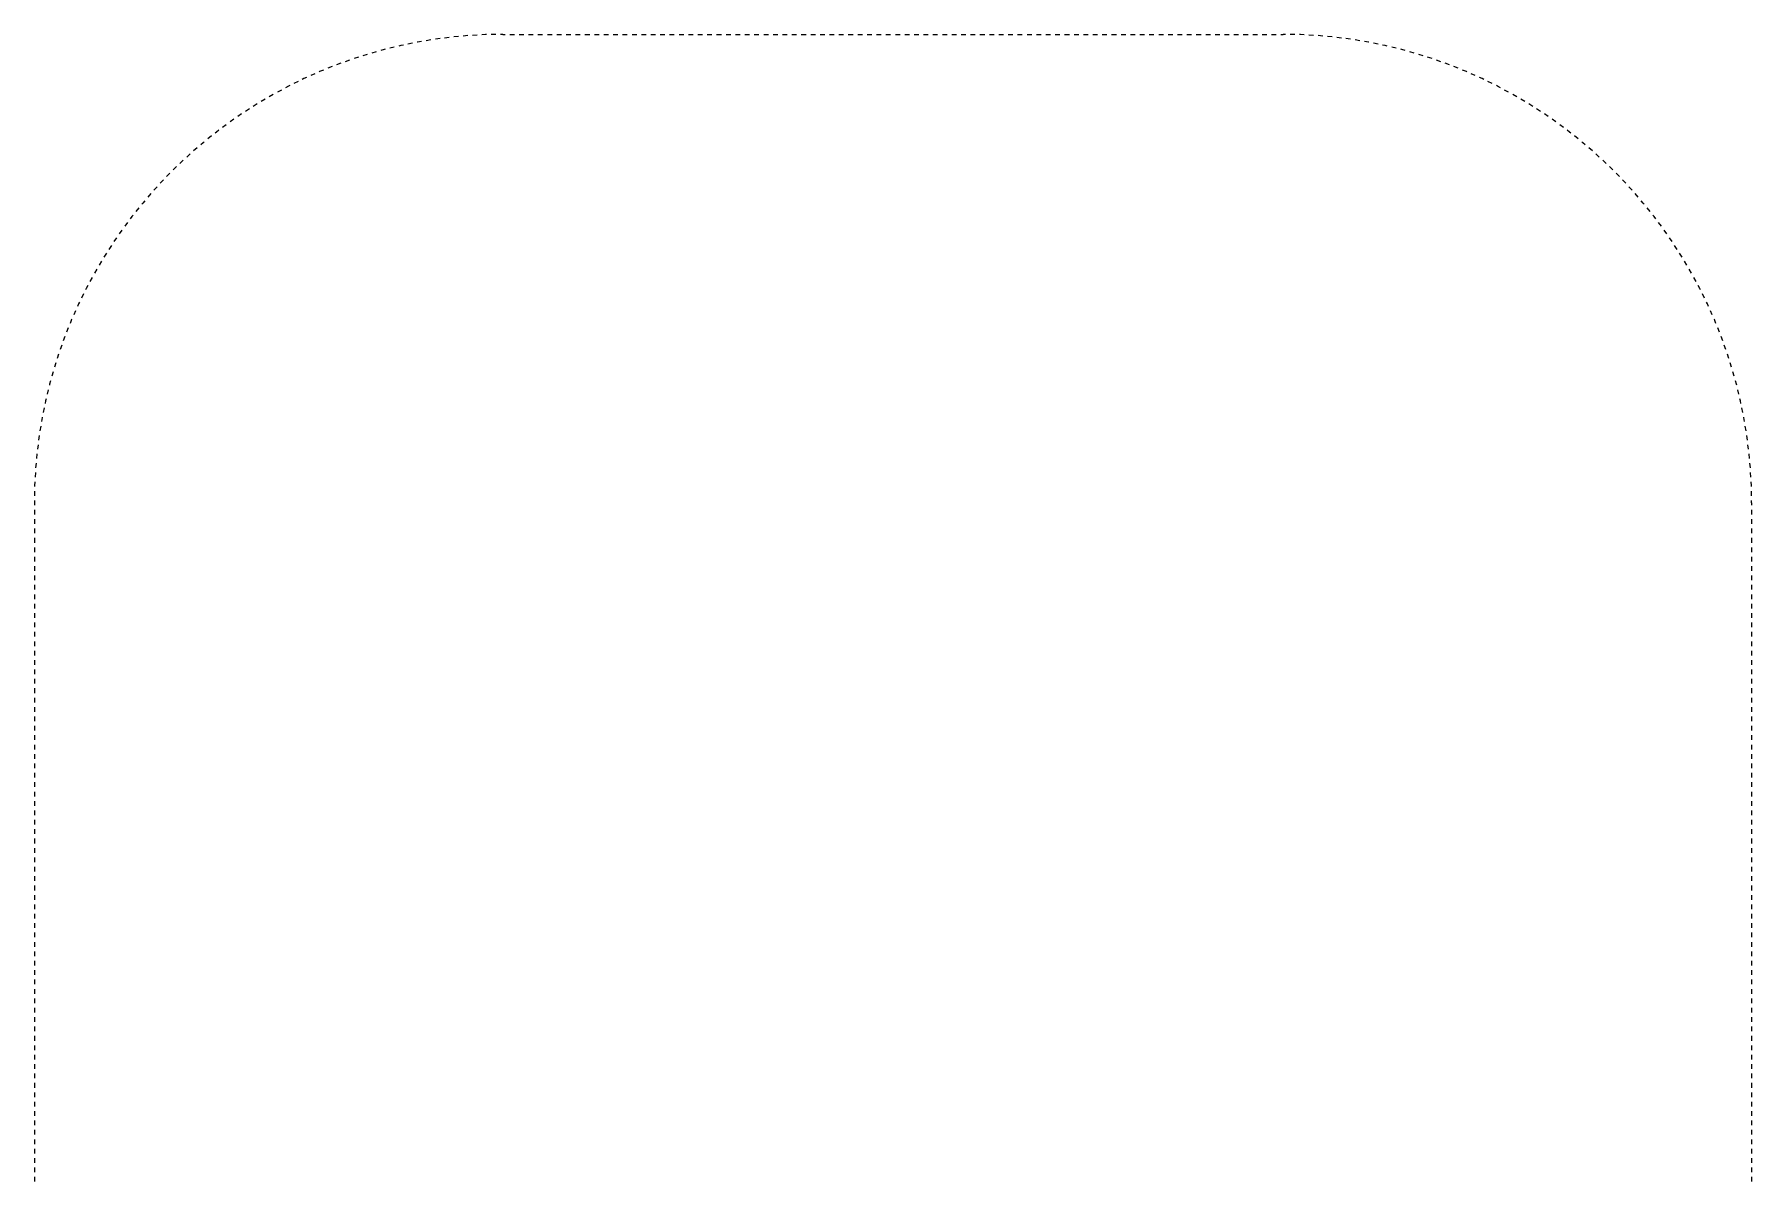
# Model space of a CAD drawing. Header units: millimetres. Extents: x -53019 to 0, y -25898 to 25919.
# Drawn here: x -28613 to -28054, y -1861 to -1488 of the extents above; entities that cross this region are included whole.
import ezdxf

# ---------------------------------------------------------------- set-up
doc = ezdxf.new("R2010")
doc.units = ezdxf.units.MM
doc.layers.add('ceco.net 193', color=7, linetype='Continuous', lineweight=5)

msp = doc.modelspace()

# ---------------------------------------------------------------- linework, layer by layer
at = {"layer": 'ceco.net 193', "linetype": 'Continuous'}
for p, q in [((-28495.879, -1491.9833), (-28497.34712, -1492.3389)), ((-28489.95572, -1490.69552), (-28491.43908, -1490.99778)), ((-28483.98926, -1489.64142), (-28485.48532, -1489.8878)), ((-28480.98952, -1489.21216), (-28482.49066, -1489.4052)), ((-28477.98216, -1488.821), (-28479.48838, -1489.01404)), ((-28474.96718, -1488.52382), (-28476.4734, -1488.66098)), ((-28471.95474, -1488.24442), (-28473.46096, -1488.38158)), ((-28468.92706, -1488.0717), (-28470.4409, -1488.15298)), ((-28462.86916, -1487.86088), (-28464.38808, -1487.88628)), ((-28460.5984, -1487.8177), (-28461.35532, -1487.8304)), ((-28460.5984, -1487.8177), (-28459.83132, -1487.8177)), ((-28458.30478, -1487.8177), (-28456.77316, -1487.8177)), ((-28455.24154, -1487.8177), (-28453.70992, -1487.8177)), ((-28452.18338, -1487.8177), (-28450.65176, -1487.8177)), ((-28449.12014, -1487.8177), (-28447.59614, -1487.8177)), ((-28446.06452, -1487.8177), (-28444.5329, -1487.8177)), ((-28443.00128, -1487.8177), (-28441.47474, -1487.8177)), ((-28439.94312, -1487.8177), (-28438.4115, -1487.8177)), ((-28436.87988, -1487.8177), (-28435.35334, -1487.8177)), ((-28433.82172, -1487.8177), (-28432.2901, -1487.8177)), ((-28430.75848, -1487.8177), (-28429.23448, -1487.8177)), ((-28427.70286, -1487.8177), (-28426.17124, -1487.8177)), ((-28424.63962, -1487.8177), (-28423.11308, -1487.8177)), ((-28421.58146, -1487.8177), (-28420.04984, -1487.8177)), ((-28418.51822, -1487.8177), (-28416.99168, -1487.8177)), ((-28415.46006, -1487.8177), (-28413.92844, -1487.8177)), ((-28412.39682, -1487.8177), (-28410.87282, -1487.8177)), ((-28409.3412, -1487.8177), (-28407.80958, -1487.8177)), ((-28406.27796, -1487.8177), (-28404.75142, -1487.8177)), ((-28403.2198, -1487.8177), (-28401.68818, -1487.8177)), ((-28400.15656, -1487.8177), (-28398.63002, -1487.8177)), ((-28397.0984, -1487.8177), (-28395.56678, -1487.8177)), ((-28394.03516, -1487.8177), (-28392.51116, -1487.8177)), ((-28390.97954, -1487.8177), (-28389.44792, -1487.8177)), ((-28387.9163, -1487.8177), (-28386.38976, -1487.8177)), ((-28384.85814, -1487.8177), (-28383.32652, -1487.8177)), ((-28381.7949, -1487.8177), (-28380.26836, -1487.8177)), ((-28378.73674, -1487.8177), (-28377.20512, -1487.8177)), ((-28375.6735, -1487.8177), (-28374.1495, -1487.8177)), ((-28372.61788, -1487.8177), (-28371.08626, -1487.8177)), ((-28369.55464, -1487.8177), (-28368.0281, -1487.8177)), ((-28366.49648, -1487.8177), (-28364.96486, -1487.8177)), ((-28363.43324, -1487.8177), (-28361.9067, -1487.8177)), ((-28360.37508, -1487.8177), (-28358.84346, -1487.8177)), ((-28357.31184, -1487.8177), (-28355.78784, -1487.8177)), ((-28354.25622, -1487.8177), (-28352.7246, -1487.8177)), ((-28351.19298, -1487.8177), (-28349.66644, -1487.8177)), ((-28348.13482, -1487.8177), (-28346.6032, -1487.8177)), ((-28345.07158, -1487.8177), (-28343.54504, -1487.8177)), ((-28342.01342, -1487.8177), (-28340.4818, -1487.8177)), ((-28338.95018, -1487.8177), (-28337.42618, -1487.8177)), ((-28335.89456, -1487.8177), (-28334.36294, -1487.8177)), ((-28332.83132, -1487.8177), (-28331.30478, -1487.8177)), ((-28329.77316, -1487.8177), (-28328.24154, -1487.8177)), ((-28326.70992, -1487.8177), (-28325.18338, -1487.8177)), ((-28323.65176, -1487.8177), (-28322.12014, -1487.8177)), ((-28320.59614, -1487.8177), (-28319.06452, -1487.8177)), ((-28317.5329, -1487.8177), (-28316.00128, -1487.8177)), ((-28314.47474, -1487.8177), (-28312.94312, -1487.8177)), ((-28311.4115, -1487.8177), (-28309.87988, -1487.8177)), ((-28308.35334, -1487.8177), (-28306.82172, -1487.8177)), ((-28305.2901, -1487.8177), (-28303.75848, -1487.8177)), ((-28302.23448, -1487.8177), (-28300.70286, -1487.8177)), ((-28299.17124, -1487.8177), (-28297.63962, -1487.8177)), ((-28296.11308, -1487.8177), (-28294.58146, -1487.8177)), ((-28293.04984, -1487.8177), (-28291.51822, -1487.8177)), ((-28289.99168, -1487.8177), (-28288.46006, -1487.8177)), ((-28286.92844, -1487.8177), (-28285.39682, -1487.8177)), ((-28283.87282, -1487.8177), (-28282.3412, -1487.8177)), ((-28280.80958, -1487.8177), (-28279.27796, -1487.8177)), ((-28277.75142, -1487.8177), (-28276.2198, -1487.8177)), ((-28274.68818, -1487.8177), (-28273.15656, -1487.8177)), ((-28271.63002, -1487.8177), (-28270.0984, -1487.8177)), ((-28268.56678, -1487.8177), (-28267.03516, -1487.8177)), ((-28265.51116, -1487.8177), (-28263.97954, -1487.8177)), ((-28262.44792, -1487.8177), (-28260.9163, -1487.8177)), ((-28259.38976, -1487.8177), (-28257.85814, -1487.8177)), ((-28256.32652, -1487.8177), (-28254.7949, -1487.8177)), ((-28253.26836, -1487.8177), (-28251.73674, -1487.8177)), ((-28250.20512, -1487.8177), (-28248.6735, -1487.8177)), ((-28247.1495, -1487.8177), (-28245.61788, -1487.8177)), ((-28244.08626, -1487.8177), (-28242.55464, -1487.8177)), ((-28241.0281, -1487.8177), (-28239.49648, -1487.8177)), ((-28237.96486, -1487.8177), (-28236.43324, -1487.8177)), ((-28234.9067, -1487.8177), (-28233.37508, -1487.8177)), ((-28231.84346, -1487.8177), (-28230.31184, -1487.8177)), ((-28228.78784, -1487.8177), (-28227.25622, -1487.8177)), ((-28225.7246, -1487.8177), (-28224.19298, -1487.8177)), ((-28222.66644, -1487.8177), (-28221.13482, -1487.8177)), ((-28219.6032, -1487.8177), (-28218.07158, -1487.8177)), ((-28216.54504, -1487.8177), (-28215.01342, -1487.8177)), ((-28213.4818, -1487.8177), (-28211.95018, -1487.8177)), ((-28210.42618, -1487.8177), (-28208.89456, -1487.8177)), ((-28207.36294, -1487.8177), (-28206.5984, -1487.8177)), ((-28205.84402, -1487.8304), (-28206.5984, -1487.8177)), ((-28202.81126, -1487.88628), (-28204.32256, -1487.86088)), ((-28196.75844, -1488.15298), (-28198.27228, -1488.0717)), ((-28193.73838, -1488.38158), (-28195.2446, -1488.24442)), ((-28190.71832, -1488.66098), (-28192.23216, -1488.52382)), ((-28187.71096, -1489.01404), (-28189.2121, -1488.821)), ((-28184.7036, -1489.4052), (-28186.20982, -1489.21216)), ((-28181.71402, -1489.8878), (-28183.20754, -1489.64142)), ((-28175.76026, -1490.99778), (-28177.24362, -1490.69552)), ((-28169.85222, -1492.3389), (-28171.32034, -1491.9833)), ((-28513.2653, -1497.23094), (-28514.69278, -1497.74402)), ((-28510.4205, -1496.20224), (-28511.84544, -1496.71532)), ((-28507.54268, -1495.25228), (-28508.98032, -1495.7171)), ((-28504.65978, -1494.32772), (-28506.09742, -1494.78746)), ((-28501.73878, -1493.50476), (-28503.20182, -1493.9137)), ((-28163.99752, -1493.9137), (-28165.45548, -1493.50476)), ((-28161.10192, -1494.78746), (-28162.53956, -1494.32772)), ((-28158.2114, -1495.7171), (-28159.65666, -1495.25228)), ((-28155.3539, -1496.71532), (-28156.77884, -1496.20224)), ((-28152.50656, -1497.74402), (-28153.92642, -1497.23094)), ((-28527.19974, -1503.16438), (-28528.55864, -1503.83494)), ((-28521.70064, -1500.62184), (-28523.0824, -1501.2416)), ((-28516.09994, -1498.30282), (-28517.5071, -1498.8667)), ((-28149.69224, -1498.8667), (-28151.09178, -1498.30282)), ((-28144.11694, -1501.2416), (-28145.4987, -1500.62184)), ((-28138.6407, -1503.83494), (-28139.9996, -1503.16438)), ((-28535.2617, -1507.363), (-28536.5698, -1508.125)), ((-28532.5947, -1505.92536), (-28533.9282, -1506.64418)), ((-28133.27114, -1506.64418), (-28134.60464, -1505.92536)), ((-28130.62954, -1508.125), (-28131.93764, -1507.363)), ((-28545.5741, -1513.7257), (-28546.82124, -1514.58168)), ((-28543.03918, -1512.06962), (-28544.31426, -1512.88242)), ((-28540.48394, -1510.43894), (-28541.76156, -1511.25174)), ((-28537.8779, -1508.89462), (-28539.186, -1509.65662)), ((-28128.01334, -1509.65662), (-28129.32144, -1508.89462)), ((-28125.43778, -1511.25174), (-28126.7154, -1510.43894)), ((-28122.88254, -1512.88242), (-28124.16016, -1512.06962)), ((-28120.3781, -1514.58168), (-28121.62524, -1513.7257)), ((-28550.53472, -1517.2055), (-28551.75138, -1518.10974)), ((-28115.44796, -1518.10974), (-28116.66462, -1517.2055)), ((-28560.01654, -1524.74422), (-28561.16462, -1525.73736)), ((-28555.34802, -1520.88088), (-28556.53166, -1521.83084)), ((-28110.66768, -1521.83084), (-28111.84624, -1520.88088)), ((-28106.03472, -1525.73736), (-28107.17518, -1524.74422)), ((-28566.73992, -1530.86562), (-28567.80418, -1531.9375)), ((-28564.53012, -1528.7879), (-28565.6401, -1529.8166)), ((-28562.31016, -1526.72288), (-28563.42014, -1527.7592)), ((-28103.77666, -1527.7592), (-28104.88918, -1526.72288)), ((-28101.5567, -1529.8166), (-28102.66668, -1528.7879)), ((-28099.38754, -1531.9375), (-28100.45942, -1530.86562)), ((-28570.99188, -1535.176), (-28572.0282, -1536.28598)), ((-28568.8786, -1533.0043), (-28569.95048, -1534.07872)), ((-28097.24886, -1534.07872), (-28098.32074, -1533.0043)), ((-28095.17114, -1536.28598), (-28096.19984, -1535.176)), ((-28575.07874, -1539.65148), (-28576.07188, -1540.79956)), ((-28573.0569, -1537.39596), (-28574.08814, -1538.50594)), ((-28093.10612, -1538.50594), (-28094.14244, -1537.39596)), ((-28091.12746, -1540.79956), (-28092.1206, -1539.65148)), ((-28578.98526, -1544.28444), (-28579.93522, -1545.463)), ((-28087.26412, -1545.463), (-28088.21408, -1544.28444)), ((-28582.70636, -1549.06726), (-28583.60552, -1550.28138)), ((-28083.5862, -1550.28138), (-28084.49298, -1549.06726)), ((-28587.93368, -1556.50184), (-28588.74648, -1557.77946)), ((-28586.22934, -1553.99486), (-28587.0904, -1555.242)), ((-28080.10894, -1555.242), (-28080.96492, -1553.99486)), ((-28078.44524, -1557.77946), (-28079.25804, -1556.50184)), ((-28592.6911, -1564.2463), (-28593.4531, -1565.5544)), ((-28591.15948, -1561.6301), (-28591.92148, -1562.9382)), ((-28589.55928, -1559.05708), (-28590.37208, -1560.3347)), ((-28076.82218, -1560.3347), (-28077.63498, -1559.05708)), ((-28075.27024, -1562.9382), (-28076.03986, -1561.6301)), ((-28073.74624, -1565.5544), (-28074.50824, -1564.2463)), ((-28594.17192, -1566.8879), (-28594.89328, -1568.2214)), ((-28072.30606, -1568.2214), (-28073.0198, -1566.8879)), ((-28596.98116, -1572.25746), (-28597.65172, -1573.61636)), ((-28069.54762, -1573.61636), (-28070.21818, -1572.25746)), ((-28599.5745, -1577.7337), (-28600.19426, -1579.118)), ((-28067.00508, -1579.118), (-28067.62484, -1577.7337)), ((-28603.07208, -1586.12332), (-28603.58516, -1587.5508)), ((-28601.9494, -1583.309), (-28602.51328, -1584.71108)), ((-28064.68606, -1584.71108), (-28065.24994, -1583.309)), ((-28063.61418, -1587.5508), (-28064.12726, -1586.12332)), ((-28605.099, -1591.82816), (-28605.56382, -1593.27342)), ((-28604.10078, -1588.97066), (-28604.6164, -1590.39814)), ((-28062.58294, -1590.39814), (-28063.09856, -1588.97066)), ((-28061.63552, -1593.27342), (-28062.10034, -1591.82816)), ((-28606.90494, -1597.61428), (-28607.31388, -1599.07224)), ((-28606.02356, -1594.71868), (-28606.48838, -1596.15886)), ((-28060.71096, -1596.15886), (-28061.1707, -1594.71868)), ((-28059.88546, -1599.07224), (-28060.2944, -1597.61428)), ((-28608.47974, -1603.46898), (-28608.8328, -1604.93964)), ((-28058.36146, -1604.93964), (-28058.7196, -1603.46898)), ((-28609.81832, -1609.37956), (-28610.12312, -1610.86038)), ((-28057.07622, -1610.86038), (-28057.3734, -1609.37956)), ((-28611.4109, -1618.32798), (-28611.60394, -1619.82658)), ((-28610.9283, -1615.33078), (-28611.17722, -1616.82684)), ((-28056.02212, -1616.82684), (-28056.27104, -1615.33078)), ((-28055.58778, -1619.82658), (-28055.7859, -1618.32798)), ((-28612.15512, -1624.33508), (-28612.29228, -1625.84892)), ((-28611.79698, -1621.32772), (-28611.9951, -1622.83648)), ((-28055.20424, -1622.83648), (-28055.39728, -1621.32772)), ((-28054.89944, -1625.84892), (-28055.04168, -1624.33508)), ((-28612.66566, -1630.3752), (-28612.7444, -1631.88904)), ((-28612.43452, -1627.35514), (-28612.57168, -1628.8639)), ((-28054.62766, -1628.8639), (-28054.76482, -1627.35514)), ((-28054.45494, -1631.88904), (-28054.53368, -1630.3752)), ((-28612.93236, -1636.42802), (-28612.95522, -1637.94694)), ((-28054.24412, -1637.94694), (-28054.26698, -1636.42802)), ((-28612.98824, -1639.46078), (-28612.9984, -1640.2177)), ((-28612.9984, -1640.2177), (-28612.9984, -1640.9797)), ((-28612.9984, -1642.51132), (-28612.9984, -1644.03786)), ((-28054.1984, -1640.2177), (-28054.2111, -1639.46078)), ((-28054.1984, -1640.2177), (-28054.1984, -1640.9797)), ((-28054.1984, -1642.51132), (-28054.1984, -1644.03786)), ((-28612.9984, -1645.56948), (-28612.9984, -1647.09348)), ((-28054.1984, -1645.56948), (-28054.1984, -1647.09348)), ((-28612.9984, -1648.6251), (-28612.9984, -1650.15164)), ((-28612.9984, -1651.68326), (-28612.9984, -1653.2098)), ((-28054.1984, -1648.6251), (-28054.1984, -1650.15164)), ((-28054.1984, -1651.68326), (-28054.1984, -1653.2098)), ((-28612.9984, -1654.74142), (-28612.9984, -1656.26542)), ((-28612.9984, -1657.79704), (-28612.9984, -1659.32866)), ((-28054.1984, -1654.74142), (-28054.1984, -1656.26542)), ((-28054.1984, -1657.79704), (-28054.1984, -1659.32866)), ((-28612.9984, -1660.8552), (-28612.9984, -1662.38682)), ((-28612.9984, -1663.91082), (-28612.9984, -1665.44244)), ((-28054.1984, -1660.8552), (-28054.1984, -1662.38682)), ((-28054.1984, -1663.91082), (-28054.1984, -1665.44244)), ((-28612.9984, -1666.96898), (-28612.9984, -1668.5006)), ((-28612.9984, -1670.02714), (-28612.9984, -1671.55876)), ((-28054.1984, -1666.96898), (-28054.1984, -1668.5006)), ((-28054.1984, -1670.02714), (-28054.1984, -1671.55876)), ((-28612.9984, -1673.08276), (-28612.9984, -1674.61438)), ((-28612.9984, -1676.14092), (-28612.9984, -1677.67254)), ((-28054.1984, -1673.08276), (-28054.1984, -1674.61438)), ((-28054.1984, -1676.14092), (-28054.1984, -1677.67254)), ((-28612.9984, -1679.19654), (-28612.9984, -1680.72816)), ((-28054.1984, -1679.19654), (-28054.1984, -1680.72816)), ((-28612.9984, -1682.2547), (-28612.9984, -1683.78632)), ((-28612.9984, -1685.31286), (-28612.9984, -1686.84448)), ((-28054.1984, -1682.2547), (-28054.1984, -1683.78632)), ((-28054.1984, -1685.31286), (-28054.1984, -1686.84448)), ((-28612.9984, -1688.36848), (-28612.9984, -1689.9001)), ((-28612.9984, -1691.42664), (-28612.9984, -1692.95826)), ((-28054.1984, -1688.36848), (-28054.1984, -1689.9001)), ((-28054.1984, -1691.42664), (-28054.1984, -1692.95826)), ((-28612.9984, -1694.4848), (-28612.9984, -1696.01642)), ((-28612.9984, -1697.54042), (-28612.9984, -1699.07204)), ((-28054.1984, -1694.4848), (-28054.1984, -1696.01642)), ((-28054.1984, -1697.54042), (-28054.1984, -1699.07204)), ((-28612.9984, -1700.60366), (-28612.9984, -1702.1302)), ((-28612.9984, -1703.66182), (-28612.9984, -1705.18582)), ((-28054.1984, -1700.60366), (-28054.1984, -1702.1302)), ((-28054.1984, -1703.66182), (-28054.1984, -1705.18582)), ((-28612.9984, -1706.71744), (-28612.9984, -1708.24398)), ((-28612.9984, -1709.7756), (-28612.9984, -1711.30214)), ((-28054.1984, -1706.71744), (-28054.1984, -1708.24398)), ((-28054.1984, -1709.7756), (-28054.1984, -1711.30214)), ((-28612.9984, -1712.83376), (-28612.9984, -1714.35776)), ((-28054.1984, -1712.83376), (-28054.1984, -1714.35776)), ((-28612.9984, -1715.88938), (-28612.9984, -1717.41592)), ((-28612.9984, -1718.94754), (-28612.9984, -1720.47154)), ((-28054.1984, -1715.88938), (-28054.1984, -1717.41592)), ((-28054.1984, -1718.94754), (-28054.1984, -1720.47154)), ((-28612.9984, -1722.00316), (-28612.9984, -1723.5297)), ((-28612.9984, -1725.06132), (-28612.9984, -1726.58786)), ((-28054.1984, -1722.00316), (-28054.1984, -1723.5297)), ((-28054.1984, -1725.06132), (-28054.1984, -1726.58786)), ((-28612.9984, -1728.11948), (-28612.9984, -1729.64348)), ((-28612.9984, -1731.1751), (-28612.9984, -1732.70164)), ((-28054.1984, -1728.11948), (-28054.1984, -1729.64348)), ((-28054.1984, -1731.1751), (-28054.1984, -1732.70164)), ((-28612.9984, -1734.23326), (-28612.9984, -1735.7598)), ((-28612.9984, -1737.29142), (-28612.9984, -1738.81542)), ((-28054.1984, -1734.23326), (-28054.1984, -1735.7598)), ((-28054.1984, -1737.29142), (-28054.1984, -1738.81542)), ((-28612.9984, -1740.34704), (-28612.9984, -1741.87866)), ((-28612.9984, -1743.4052), (-28612.9984, -1744.93682)), ((-28054.1984, -1740.34704), (-28054.1984, -1741.87866)), ((-28054.1984, -1743.4052), (-28054.1984, -1744.93682)), ((-28612.9984, -1746.46082), (-28612.9984, -1747.99244)), ((-28054.1984, -1746.46082), (-28054.1984, -1747.99244)), ((-28612.9984, -1749.51898), (-28612.9984, -1751.0506)), ((-28612.9984, -1752.57714), (-28612.9984, -1754.10876)), ((-28054.1984, -1749.51898), (-28054.1984, -1751.0506)), ((-28054.1984, -1752.57714), (-28054.1984, -1754.10876)), ((-28612.9984, -1755.63276), (-28612.9984, -1757.16438)), ((-28612.9984, -1758.69092), (-28612.9984, -1760.22254)), ((-28054.1984, -1755.63276), (-28054.1984, -1757.16438)), ((-28054.1984, -1758.69092), (-28054.1984, -1760.22254)), ((-28612.9984, -1761.74654), (-28612.9984, -1763.27816)), ((-28612.9984, -1764.8047), (-28612.9984, -1766.33632)), ((-28054.1984, -1761.74654), (-28054.1984, -1763.27816)), ((-28054.1984, -1764.8047), (-28054.1984, -1766.33632)), ((-28612.9984, -1767.86286), (-28612.9984, -1769.39448)), ((-28612.9984, -1770.91848), (-28612.9984, -1772.4501)), ((-28054.1984, -1767.86286), (-28054.1984, -1769.39448)), ((-28054.1984, -1770.91848), (-28054.1984, -1772.4501)), ((-28612.9984, -1773.97664), (-28612.9984, -1775.50826)), ((-28054.1984, -1773.97664), (-28054.1984, -1775.50826)), ((-28612.9984, -1777.0348), (-28612.9984, -1778.56642)), ((-28612.9984, -1780.09042), (-28612.9984, -1781.62204)), ((-28054.1984, -1777.0348), (-28054.1984, -1778.56642)), ((-28054.1984, -1780.09042), (-28054.1984, -1781.62204)), ((-28612.9984, -1783.15366), (-28612.9984, -1784.6802)), ((-28612.9984, -1786.21182), (-28612.9984, -1787.73582)), ((-28054.1984, -1783.15366), (-28054.1984, -1784.6802)), ((-28054.1984, -1786.21182), (-28054.1984, -1787.73582)), ((-28612.9984, -1789.26744), (-28612.9984, -1790.79398)), ((-28612.9984, -1792.3256), (-28612.9984, -1793.85214)), ((-28054.1984, -1789.26744), (-28054.1984, -1790.79398)), ((-28054.1984, -1792.3256), (-28054.1984, -1793.85214)), ((-28612.9984, -1795.38376), (-28612.9984, -1796.90776)), ((-28612.9984, -1798.43938), (-28612.9984, -1799.96592)), ((-28054.1984, -1795.38376), (-28054.1984, -1796.90776)), ((-28054.1984, -1798.43938), (-28054.1984, -1799.96592)), ((-28612.9984, -1801.49754), (-28612.9984, -1803.02154)), ((-28612.9984, -1804.55316), (-28612.9984, -1806.0797)), ((-28054.1984, -1801.49754), (-28054.1984, -1803.02154)), ((-28054.1984, -1804.55316), (-28054.1984, -1806.0797)), ((-28612.9984, -1807.61132), (-28612.9984, -1809.13786)), ((-28054.1984, -1807.61132), (-28054.1984, -1809.13786)), ((-28612.9984, -1810.66948), (-28612.9984, -1812.19348)), ((-28612.9984, -1813.7251), (-28612.9984, -1815.25164)), ((-28054.1984, -1810.66948), (-28054.1984, -1812.19348)), ((-28054.1984, -1813.7251), (-28054.1984, -1815.25164)), ((-28612.9984, -1816.78326), (-28612.9984, -1818.3098)), ((-28612.9984, -1819.84142), (-28612.9984, -1821.36542)), ((-28054.1984, -1816.78326), (-28054.1984, -1818.3098)), ((-28054.1984, -1819.84142), (-28054.1984, -1821.36542)), ((-28612.9984, -1822.89704), (-28612.9984, -1824.42866)), ((-28612.9984, -1825.9552), (-28612.9984, -1827.48682)), ((-28054.1984, -1822.89704), (-28054.1984, -1824.42866)), ((-28054.1984, -1825.9552), (-28054.1984, -1827.48682)), ((-28612.9984, -1829.01082), (-28612.9984, -1830.54244)), ((-28612.9984, -1832.06898), (-28612.9984, -1833.6006)), ((-28054.1984, -1829.01082), (-28054.1984, -1830.54244)), ((-28054.1984, -1832.06898), (-28054.1984, -1833.6006)), ((-28612.9984, -1835.12714), (-28612.9984, -1836.65876)), ((-28612.9984, -1838.18276), (-28612.9984, -1839.71438)), ((-28054.1984, -1835.12714), (-28054.1984, -1836.65876)), ((-28054.1984, -1838.18276), (-28054.1984, -1839.71438)), ((-28612.9984, -1841.24092), (-28612.9984, -1842.77254)), ((-28054.1984, -1841.24092), (-28054.1984, -1842.77254)), ((-28612.9984, -1844.29654), (-28612.9984, -1845.82816)), ((-28612.9984, -1847.3547), (-28612.9984, -1848.88632)), ((-28054.1984, -1844.29654), (-28054.1984, -1845.82816)), ((-28054.1984, -1847.3547), (-28054.1984, -1848.88632)), ((-28612.9984, -1850.41286), (-28612.9984, -1851.94448)), ((-28612.9984, -1853.46848), (-28612.9984, -1855.0001)), ((-28054.1984, -1850.41286), (-28054.1984, -1851.94448)), ((-28054.1984, -1853.46848), (-28054.1984, -1855.0001)), ((-28612.9984, -1856.52664), (-28612.9984, -1858.05826)), ((-28612.9984, -1859.5848), (-28612.9984, -1861.11642)), ((-28054.1984, -1856.52664), (-28054.1984, -1858.05826)), ((-28054.1984, -1859.5848), (-28054.1984, -1861.11642))]:
    msp.add_line(p, q, dxfattribs=at)
for points in [[(-28492.92498, -1491.29496), (-28493.7327, -1491.4626), (-28494.40326, -1491.62516)], [(-28486.97884, -1490.13672), (-28488.28186, -1490.35262), (-28488.46728, -1490.39072)], [(-28465.90192, -1487.91676), (-28466.161, -1487.91676), (-28467.41576, -1487.98534)], [(-28199.78358, -1487.98534), (-28201.03072, -1487.91676), (-28201.29742, -1487.91676)], [(-28178.72444, -1490.39072), (-28178.91748, -1490.35262), (-28180.2205, -1490.13672)], [(-28172.79608, -1491.62516), (-28173.46156, -1491.4626), (-28174.27182, -1491.29496)], [(-28498.81778, -1492.69196), (-28499.14544, -1492.7707), (-28500.28082, -1493.09328)], [(-28166.91852, -1493.09328), (-28168.0539, -1492.7707), (-28168.37648, -1492.69196)], [(-28524.46416, -1501.8639), (-28525.28458, -1502.22966), (-28525.84084, -1502.50144)], [(-28518.91426, -1499.4382), (-28520.20458, -1499.9589), (-28520.31634, -1500.0097)], [(-28146.883, -1500.0097), (-28146.99476, -1499.9589), (-28148.28254, -1499.4382)], [(-28141.35596, -1502.50144), (-28141.90968, -1502.22966), (-28142.73264, -1501.8639)], [(-28529.915, -1504.5055), (-28530.2833, -1504.6833), (-28531.2612, -1505.204)], [(-28135.93814, -1505.204), (-28136.91604, -1504.6833), (-28137.27672, -1504.5055)], [(-28552.9655, -1519.01398), (-28553.7402, -1519.5931), (-28554.16946, -1519.93346)], [(-28548.06584, -1515.44274), (-28549.27742, -1516.27332), (-28549.31298, -1516.30634)], [(-28117.87874, -1516.30634), (-28117.92192, -1516.27332), (-28119.12588, -1515.44274)], [(-28113.02988, -1519.93346), (-28113.45914, -1519.5931), (-28114.23384, -1519.01398)], [(-28557.7153, -1522.77826), (-28558.08106, -1523.07798), (-28558.86846, -1523.75362)], [(-28108.32326, -1523.75362), (-28109.11066, -1523.07798), (-28109.48404, -1522.77826)], [(-28577.06502, -1541.94764), (-28577.74066, -1542.72742), (-28578.03784, -1543.1008)], [(-28089.1615, -1543.1008), (-28089.45868, -1542.72742), (-28090.13432, -1541.94764)], [(-28580.88264, -1546.64664), (-28581.22554, -1547.0759), (-28581.80212, -1547.8506)], [(-28085.39722, -1547.8506), (-28085.9738, -1547.0759), (-28086.31416, -1546.64664)], [(-28584.5123, -1551.49804), (-28584.54278, -1551.54122), (-28585.37336, -1552.74264)], [(-28081.82598, -1552.74264), (-28082.65148, -1551.54122), (-28082.68704, -1551.49804)], [(-28595.6121, -1569.5549), (-28596.1328, -1570.53534), (-28596.31314, -1570.89348)], [(-28070.8862, -1570.89348), (-28071.06146, -1570.53534), (-28071.58724, -1569.5549)], [(-28598.31466, -1574.97526), (-28598.58898, -1575.53152), (-28598.95474, -1576.35194)], [(-28068.23952, -1576.35194), (-28068.61036, -1575.53152), (-28068.87706, -1574.97526)], [(-28600.80894, -1580.49976), (-28600.8572, -1580.61152), (-28601.3779, -1581.90184)], [(-28065.81382, -1581.90184), (-28066.33452, -1580.61152), (-28066.3904, -1580.49976)], [(-28607.72282, -1600.53528), (-28608.0454, -1601.67066), (-28608.11906, -1601.99324)], [(-28059.07266, -1601.99324), (-28059.15394, -1601.67066), (-28059.47144, -1600.53528)], [(-28609.19094, -1606.41538), (-28609.3535, -1607.07832), (-28609.52114, -1607.89112)], [(-28057.6782, -1607.89112), (-28057.84584, -1607.07832), (-28058.00586, -1606.41538)], [(-28610.42538, -1612.34374), (-28610.46348, -1612.53424), (-28610.67938, -1613.83726)], [(-28056.51996, -1613.83726), (-28056.73586, -1612.53424), (-28056.77396, -1612.34374)], [(-28612.82568, -1633.40288), (-28612.89426, -1634.64748), (-28612.89934, -1634.91418)], [(-28054.29238, -1634.91418), (-28054.3, -1634.64748), (-28054.36604, -1633.40288)]]:
    msp.add_lwpolyline(points, dxfattribs=at)

doc.saveas('drawing.dxf')
